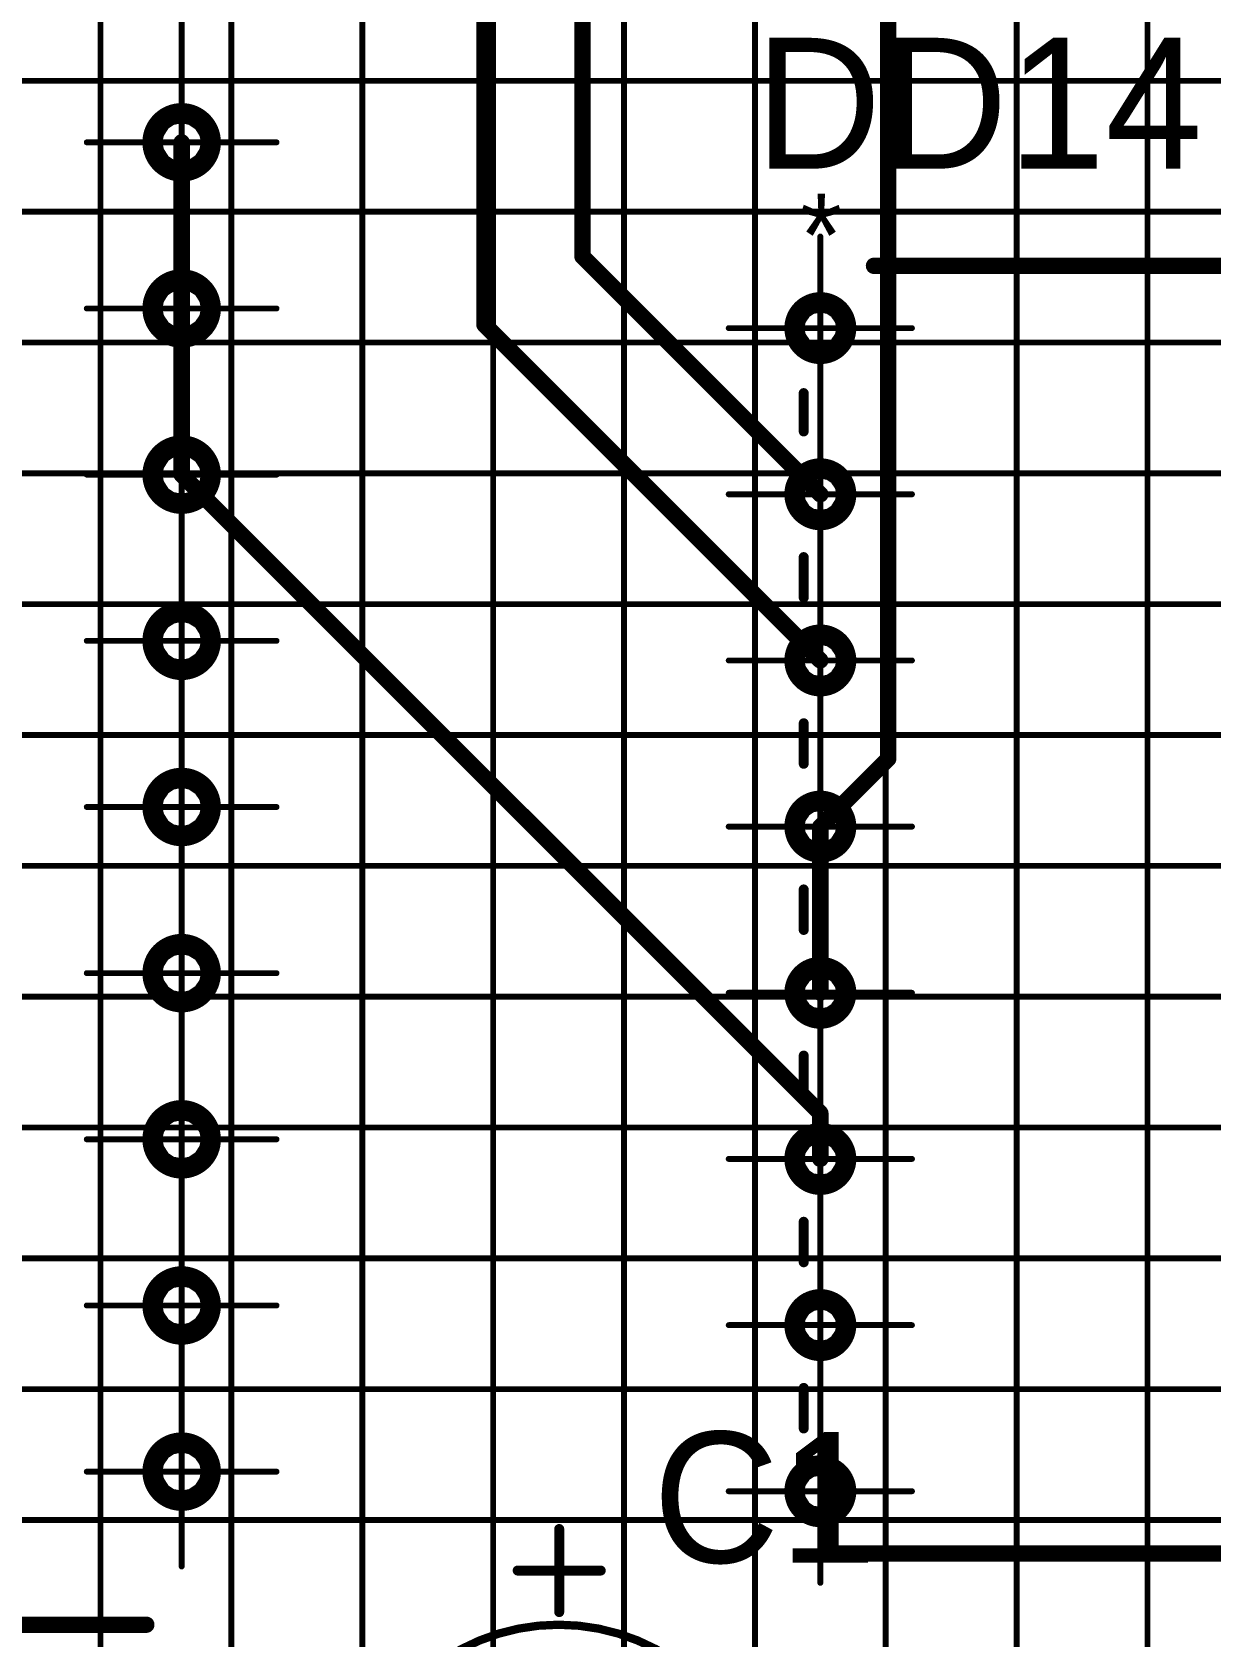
# Model space of a CAD drawing. Header units: millimetres. Extents: x 0 to 841, y 0 to 2540.
# Drawn here: x 330.91 to 366.94, y 2271.43 to 2320.49 of the extents above; entities that cross this region are included whole.
import ezdxf

# ---------------------------------------------------------------- set-up
doc = ezdxf.new("R2010")
doc.units = ezdxf.units.MM
for name, color, linetype in [('Mechanical11', 56, 'Continuous'), ('Mechanical12', 56, 'Continuous'), ('Mechanical7', 56, 'Continuous'), ('Mechanical9', 56, 'Continuous')]:
    doc.layers.add(name, color=color, linetype=linetype)

# ---------------------------------------------------------------- blocks, each defined once
blk = doc.blocks.new('BOASVIEW______T___O_______2_1_33_1_B_1')
at = {"layer": 'Mechanical12'}
for points, const_width in [([(263.38, 66.12, 1), (261.58, 66.12, 1)], 0.6), ([(261.43, 66.12, 1), (261.73, 66.12, 1)], 0.3), ([(263.23, 66.12, 1), (263.53, 66.12, 1)], 0.3), ([(283.515, 62.345, 1), (283.765, 62.345, 1)], 0.25), ([(263.38, 61.04, 1), (261.58, 61.04, 1)], 0.6), ([(261.43, 61.04, 1), (261.73, 61.04, 1)], 0.3), ([(263.23, 61.04, 1), (263.53, 61.04, 1)], 0.3), ([(282.8, 60.44, 1), (281.2, 60.44, 1)], 0.6), ([(281.05, 60.44, 1), (281.35, 60.44, 1)], 0.3), ([(282.65, 60.44, 1), (282.95, 60.44, 1)], 0.3), ([(281.416, 58.454, 1), (281.568, 58.454, 1)], 0.152), ([(281.416, 57.28, 1), (281.568, 57.28, 1)], 0.152), ([(263.38, 55.96, 1), (261.58, 55.96, 1)], 0.6), ([(282.8, 55.36, 1), (281.2, 55.36, 1)], 0.6), ([(261.43, 55.96, 1), (261.73, 55.96, 1)], 0.3), ([(263.23, 55.96, 1), (263.53, 55.96, 1)], 0.3), ([(281.05, 55.36, 1), (281.35, 55.36, 1)], 0.3), ([(282.65, 55.36, 1), (282.95, 55.36, 1)], 0.3), ([(281.416, 53.44, 1), (281.568, 53.44, 1)], 0.152), ([(263.38, 50.88, 1), (261.58, 50.88, 1)], 0.6), ([(281.416, 52.2, 1), (281.568, 52.2, 1)], 0.152), ([(261.43, 50.88, 1), (261.73, 50.88, 1)], 0.3), ([(263.23, 50.88, 1), (263.53, 50.88, 1)], 0.3), ([(282.8, 50.28, 1), (281.2, 50.28, 1)], 0.6), ([(281.05, 50.28, 1), (281.35, 50.28, 1)], 0.3), ([(282.65, 50.28, 1), (282.95, 50.28, 1)], 0.3), ([(281.416, 48.36, 1), (281.568, 48.36, 1)], 0.152), ([(281.416, 47.12, 1), (281.568, 47.12, 1)], 0.152), ([(263.38, 45.8, 1), (261.58, 45.8, 1)], 0.6), ([(282.8, 45.2, 1), (281.2, 45.2, 1)], 0.6), ([(261.43, 45.8, 1), (261.73, 45.8, 1)], 0.3), ([(263.23, 45.8, 1), (263.53, 45.8, 1)], 0.3), ([(281.05, 45.2, 1), (281.35, 45.2, 1)], 0.3), ([(282.65, 45.2, 1), (282.95, 45.2, 1)], 0.3), ([(281.416, 43.28, 1), (281.568, 43.28, 1)], 0.152), ([(263.38, 40.72, 1), (261.58, 40.72, 1)], 0.6), ([(281.416, 42.04, 1), (281.568, 42.04, 1)], 0.152), ([(282.8, 40.12, 1), (281.2, 40.12, 1)], 0.6), ([(261.43, 40.72, 1), (261.73, 40.72, 1)], 0.3), ([(263.23, 40.72, 1), (263.53, 40.72, 1)], 0.3), ([(281.05, 40.12, 1), (281.35, 40.12, 1)], 0.3), ([(282.65, 40.12, 1), (282.95, 40.12, 1)], 0.3), ([(281.416, 38.2, 1), (281.568, 38.2, 1)], 0.152), ([(263.38, 35.64, 1), (261.58, 35.64, 1)], 0.6), ([(281.416, 36.96, 1), (281.568, 36.96, 1)], 0.152), ([(261.43, 35.64, 1), (261.73, 35.64, 1)], 0.3), ([(263.23, 35.64, 1), (263.53, 35.64, 1)], 0.3), ([(282.8, 35.04, 1), (281.2, 35.04, 1)], 0.6), ([(281.05, 35.04, 1), (281.35, 35.04, 1)], 0.3), ([(282.65, 35.04, 1), (282.95, 35.04, 1)], 0.3), ([(281.416, 33.12, 1), (281.568, 33.12, 1)], 0.152), ([(281.416, 31.88, 1), (281.568, 31.88, 1)], 0.152), ([(263.38, 30.56, 1), (261.58, 30.56, 1)], 0.6), ([(282.8, 29.96, 1), (281.2, 29.96, 1)], 0.6), ([(261.43, 30.56, 1), (261.73, 30.56, 1)], 0.3), ([(263.23, 30.56, 1), (263.53, 30.56, 1)], 0.3), ([(281.05, 29.96, 1), (281.35, 29.96, 1)], 0.3), ([(282.65, 29.96, 1), (282.95, 29.96, 1)], 0.3), ([(281.416, 28.04, 1), (281.568, 28.04, 1)], 0.152), ([(263.38, 25.48, 1), (261.58, 25.48, 1)], 0.6), ([(281.416, 26.8, 1), (281.568, 26.8, 1)], 0.152), ([(261.43, 25.48, 1), (261.73, 25.48, 1)], 0.3), ([(263.23, 25.48, 1), (263.53, 25.48, 1)], 0.3), ([(282.8, 24.88, 1), (281.2, 24.88, 1)], 0.6), ([(281.05, 24.88, 1), (281.35, 24.88, 1)], 0.3), ([(282.65, 24.88, 1), (282.95, 24.88, 1)], 0.3), ([(273.943, 23.726, 1), (274.096, 23.726, 1)], 0.152), ([(282.437, 22.975, 1), (282.687, 22.975, 1)], 0.25), ([(272.673, 22.456, 1), (272.826, 22.456, 1)], 0.152), ([(275.213, 22.456, 1), (275.366, 22.456, 1)], 0.152), ([(273.943, 21.186, 1), (274.096, 21.186, 1)], 0.152), ([(261.275, 20.8, 1), (261.525, 20.8, 1)], 0.25), ([(280.3, 14.5, 1), (267.7, 14.5, 1)], 0.254)]:
    blk.add_lwpolyline(points, format="xyb", close=True, dxfattribs=dict(at, const_width=const_width))
for points, const_width in [([(283.64, 62.345), (296.678, 62.345)], 0.5), ([(281.492, 57.28), (281.492, 58.454)], 0.305), ([(281.492, 52.2), (281.492, 53.44)], 0.305), ([(281.492, 47.12), (281.492, 48.36)], 0.305), ([(281.492, 42.04), (281.492, 43.28)], 0.305), ([(281.492, 36.96), (281.492, 38.2)], 0.305), ([(281.492, 31.88), (281.492, 33.12)], 0.305), ([(281.492, 26.8), (281.492, 28.04)], 0.305), ([(274.02, 21.186), (274.02, 23.726)], 0.305), ([(282.562, 22.975), (296.678, 22.975)], 0.5), ([(272.75, 22.456), (275.29, 22.456)], 0.305), ([(232.952, 20.8), (261.4, 20.8)], 0.5)]:
    blk.add_lwpolyline(points, dxfattribs=dict(at, const_width=const_width))
at = {"layer": 'Mechanical7', "const_width": 0.18}
for points in [[(262.48, 68.3), (262.48, 74.1)], [(262.48, 63.22), (262.48, 69.02)], [(259.58, 66.12), (265.38, 66.12)], [(262.48, 58.14), (262.48, 63.94)], [(282, 57.64), (282, 63.24)], [(259.58, 61.04), (265.38, 61.04)], [(279.2, 60.44), (284.8, 60.44)], [(262.48, 53.06), (262.48, 58.86)], [(282, 52.56), (282, 58.16)], [(259.58, 55.96), (265.38, 55.96)], [(279.2, 55.36), (284.8, 55.36)], [(262.48, 47.98), (262.48, 53.78)], [(282, 47.48), (282, 53.08)], [(259.58, 50.88), (265.38, 50.88)], [(279.2, 50.28), (284.8, 50.28)], [(262.48, 42.9), (262.48, 48.7)], [(282, 42.4), (282, 48)], [(259.58, 45.8), (265.38, 45.8)], [(279.2, 45.2), (284.8, 45.2)], [(262.48, 37.82), (262.48, 43.62)], [(282, 37.32), (282, 42.92)], [(259.58, 40.72), (265.38, 40.72)], [(279.2, 40.12), (284.8, 40.12)], [(262.48, 32.74), (262.48, 38.54)], [(282, 32.24), (282, 37.84)], [(259.58, 35.64), (265.38, 35.64)], [(279.2, 35.04), (284.8, 35.04)], [(262.48, 27.66), (262.48, 33.46)], [(282, 27.16), (282, 32.76)], [(259.58, 30.56), (265.38, 30.56)], [(279.2, 29.96), (284.8, 29.96)], [(262.48, 22.58), (262.48, 28.38)], [(282, 22.08), (282, 27.68)], [(259.58, 25.48), (265.38, 25.48)], [(279.2, 24.88), (284.8, 24.88)]]:
    blk.add_lwpolyline(points, dxfattribs=at)
at = {"layer": 'Mechanical7', "const_width": 0.09}
for points in [[(262.435, 69.02, 1), (262.525, 69.02, 1)], [(262.435, 68.3, 1), (262.525, 68.3, 1)], [(259.535, 66.12, 1), (259.625, 66.12, 1)], [(265.335, 66.12, 1), (265.425, 66.12, 1)], [(262.435, 63.94, 1), (262.525, 63.94, 1)], [(262.435, 63.22, 1), (262.525, 63.22, 1)], [(281.955, 63.24, 1), (282.045, 63.24, 1)], [(259.535, 61.04, 1), (259.625, 61.04, 1)], [(265.335, 61.04, 1), (265.425, 61.04, 1)], [(279.155, 60.44, 1), (279.245, 60.44, 1)], [(284.755, 60.44, 1), (284.845, 60.44, 1)], [(262.435, 58.86, 1), (262.525, 58.86, 1)], [(262.435, 58.14, 1), (262.525, 58.14, 1)], [(281.955, 58.16, 1), (282.045, 58.16, 1)], [(281.955, 57.64, 1), (282.045, 57.64, 1)], [(259.535, 55.96, 1), (259.625, 55.96, 1)], [(265.335, 55.96, 1), (265.425, 55.96, 1)], [(279.155, 55.36, 1), (279.245, 55.36, 1)], [(284.755, 55.36, 1), (284.845, 55.36, 1)], [(262.435, 53.78, 1), (262.525, 53.78, 1)], [(262.435, 53.06, 1), (262.525, 53.06, 1)], [(281.955, 53.08, 1), (282.045, 53.08, 1)], [(281.955, 52.56, 1), (282.045, 52.56, 1)], [(259.535, 50.88, 1), (259.625, 50.88, 1)], [(265.335, 50.88, 1), (265.425, 50.88, 1)], [(279.155, 50.28, 1), (279.245, 50.28, 1)], [(284.755, 50.28, 1), (284.845, 50.28, 1)], [(262.435, 48.7, 1), (262.525, 48.7, 1)], [(281.955, 48, 1), (282.045, 48, 1)], [(262.435, 47.98, 1), (262.525, 47.98, 1)], [(281.955, 47.48, 1), (282.045, 47.48, 1)], [(259.535, 45.8, 1), (259.625, 45.8, 1)], [(265.335, 45.8, 1), (265.425, 45.8, 1)], [(279.155, 45.2, 1), (279.245, 45.2, 1)], [(284.755, 45.2, 1), (284.845, 45.2, 1)], [(262.435, 43.62, 1), (262.525, 43.62, 1)], [(262.435, 42.9, 1), (262.525, 42.9, 1)], [(281.955, 42.92, 1), (282.045, 42.92, 1)], [(281.955, 42.4, 1), (282.045, 42.4, 1)], [(259.535, 40.72, 1), (259.625, 40.72, 1)], [(265.335, 40.72, 1), (265.425, 40.72, 1)], [(279.155, 40.12, 1), (279.245, 40.12, 1)], [(284.755, 40.12, 1), (284.845, 40.12, 1)], [(262.435, 38.54, 1), (262.525, 38.54, 1)], [(262.435, 37.82, 1), (262.525, 37.82, 1)], [(281.955, 37.84, 1), (282.045, 37.84, 1)], [(281.955, 37.32, 1), (282.045, 37.32, 1)], [(259.535, 35.64, 1), (259.625, 35.64, 1)], [(265.335, 35.64, 1), (265.425, 35.64, 1)], [(279.155, 35.04, 1), (279.245, 35.04, 1)], [(284.755, 35.04, 1), (284.845, 35.04, 1)], [(262.435, 33.46, 1), (262.525, 33.46, 1)], [(262.435, 32.74, 1), (262.525, 32.74, 1)], [(281.955, 32.76, 1), (282.045, 32.76, 1)], [(281.955, 32.24, 1), (282.045, 32.24, 1)], [(259.535, 30.56, 1), (259.625, 30.56, 1)], [(265.335, 30.56, 1), (265.425, 30.56, 1)], [(279.155, 29.96, 1), (279.245, 29.96, 1)], [(284.755, 29.96, 1), (284.845, 29.96, 1)], [(262.435, 28.38, 1), (262.525, 28.38, 1)], [(262.435, 27.66, 1), (262.525, 27.66, 1)], [(281.955, 27.68, 1), (282.045, 27.68, 1)], [(281.955, 27.16, 1), (282.045, 27.16, 1)], [(259.535, 25.48, 1), (259.625, 25.48, 1)], [(265.335, 25.48, 1), (265.425, 25.48, 1)], [(279.155, 24.88, 1), (279.245, 24.88, 1)], [(284.755, 24.88, 1), (284.845, 24.88, 1)], [(262.435, 22.58, 1), (262.525, 22.58, 1)], [(281.955, 22.08, 1), (282.045, 22.08, 1)]]:
    blk.add_lwpolyline(points, format="xyb", close=True, dxfattribs=at)
at = {"layer": 'Mechanical7'}
for s, height, p in [('DD14', 4, (280.005, 65.316)), ('*', 2.54, (281.365, 62.015)), ('C1', 4, (276.882, 22.696))]:
    blk.add_text(s, height=height, dxfattribs=at).set_placement(p)
blk = doc.blocks.new('BOASVIEW______T___L_____2_1_1_1_B_4')
at = {"layer": 'Mechanical11'}
for p, q in [((262.48, 66.12), (262.48, 66.732)), ((262.48, 66.732), (262.714, 66.685)), ((262.714, 66.685), (262.913, 66.553)), ((262.913, 66.553), (263.045, 66.354)), ((263.045, 66.354), (263.092, 66.12)), ((262.48, 66.12), (263.092, 66.12)), ((262.48, 65.508), (262.48, 66.12)), ((263.092, 66.12), (262.48, 66.12)), ((263.045, 65.886), (262.913, 65.687)), ((263.092, 66.12), (263.045, 65.886)), ((262.714, 65.555), (262.48, 65.508)), ((262.913, 65.687), (262.714, 65.555)), ((262.48, 61.04), (262.48, 61.652)), ((262.48, 61.652), (262.714, 61.605)), ((262.714, 61.605), (262.913, 61.473)), ((262.913, 61.473), (263.045, 61.274)), ((262.48, 61.04), (263.092, 61.04)), ((262.48, 60.428), (262.48, 61.04)), ((263.092, 61.04), (262.48, 61.04)), ((263.045, 61.274), (263.092, 61.04)), ((263.092, 61.04), (263.045, 60.806)), ((281.64, 60.8), (281.805, 60.911)), ((281.805, 60.911), (282, 60.95)), ((282, 60.95), (282, 60.44)), ((262.714, 60.475), (262.48, 60.428)), ((262.913, 60.607), (262.714, 60.475)), ((263.045, 60.806), (262.913, 60.607)), ((281.49, 60.44), (281.529, 60.635)), ((282, 60.44), (281.49, 60.44)), ((281.529, 60.635), (281.64, 60.8)), ((282, 60.44), (282.51, 60.44)), ((282, 59.93), (282, 60.44)), ((282.51, 60.44), (282.471, 60.245)), ((282.195, 59.969), (282, 59.93)), ((282.36, 60.079), (282.195, 59.969)), ((282.471, 60.245), (282.36, 60.079)), ((262.48, 55.96), (262.48, 56.572)), ((262.48, 56.572), (262.714, 56.525)), ((262.714, 56.525), (262.913, 56.393)), ((262.48, 55.96), (263.092, 55.96)), ((262.48, 55.348), (262.48, 55.96)), ((263.092, 55.96), (262.48, 55.96)), ((262.913, 56.393), (263.045, 56.194)), ((263.045, 56.194), (263.092, 55.96)), ((263.092, 55.96), (263.045, 55.726)), ((262.913, 55.527), (262.714, 55.395)), ((263.045, 55.726), (262.913, 55.527)), ((281.49, 55.36), (281.529, 55.555)), ((281.529, 55.555), (281.64, 55.72)), ((281.64, 55.72), (281.805, 55.831)), ((281.805, 55.831), (282, 55.87)), ((282, 55.87), (282, 55.36)), ((262.714, 55.395), (262.48, 55.348)), ((282, 55.36), (281.49, 55.36)), ((282, 55.36), (282.51, 55.36)), ((282, 54.85), (282, 55.36)), ((282.36, 54.999), (282.195, 54.889)), ((282.471, 55.165), (282.36, 54.999)), ((282.51, 55.36), (282.471, 55.165)), ((282.195, 54.889), (282, 54.85)), ((262.48, 50.88), (262.48, 51.492)), ((262.48, 51.492), (262.714, 51.445)), ((262.714, 51.445), (262.913, 51.313)), ((262.913, 51.313), (263.045, 51.114)), ((263.045, 51.114), (263.092, 50.88)), ((262.48, 50.88), (263.092, 50.88)), ((262.48, 50.268), (262.48, 50.88)), ((263.092, 50.88), (262.48, 50.88)), ((263.045, 50.646), (262.913, 50.447)), ((263.092, 50.88), (263.045, 50.646)), ((281.529, 50.475), (281.64, 50.64)), ((281.64, 50.64), (281.805, 50.751)), ((281.805, 50.751), (282, 50.79)), ((282, 50.79), (282, 50.28)), ((262.714, 50.315), (262.48, 50.268)), ((262.913, 50.447), (262.714, 50.315)), ((281.49, 50.28), (281.529, 50.475)), ((282, 50.28), (281.49, 50.28)), ((282, 50.28), (282.51, 50.28)), ((282, 49.77), (282, 50.28)), ((282.471, 50.085), (282.36, 49.919)), ((282.51, 50.28), (282.471, 50.085)), ((282.195, 49.809), (282, 49.77)), ((282.36, 49.919), (282.195, 49.809)), ((262.48, 45.8), (262.48, 46.412)), ((262.48, 46.412), (262.714, 46.365)), ((262.714, 46.365), (262.913, 46.233)), ((262.913, 46.233), (263.045, 46.034)), ((262.48, 45.8), (263.092, 45.8)), ((262.48, 45.188), (262.48, 45.8)), ((263.092, 45.8), (262.48, 45.8)), ((263.045, 46.034), (263.092, 45.8)), ((263.092, 45.8), (263.045, 45.566)), ((281.64, 45.56), (281.805, 45.671)), ((281.805, 45.671), (282, 45.71)), ((282, 45.71), (282, 45.2)), ((262.714, 45.235), (262.48, 45.188)), ((262.913, 45.367), (262.714, 45.235)), ((263.045, 45.566), (262.913, 45.367)), ((281.49, 45.2), (281.529, 45.395)), ((282, 45.2), (281.49, 45.2)), ((281.529, 45.395), (281.64, 45.56)), ((282, 45.2), (282.51, 45.2)), ((282, 44.69), (282, 45.2)), ((282.51, 45.2), (282.471, 45.005)), ((282.195, 44.729), (282, 44.69)), ((282.36, 44.839), (282.195, 44.729)), ((282.471, 45.005), (282.36, 44.839)), ((262.48, 40.72), (262.48, 41.332)), ((262.48, 41.332), (262.714, 41.285)), ((262.714, 41.285), (262.913, 41.153)), ((262.913, 41.153), (263.045, 40.954)), ((263.045, 40.954), (263.092, 40.72)), ((262.48, 40.72), (263.092, 40.72)), ((262.48, 40.108), (262.48, 40.72)), ((263.092, 40.72), (262.48, 40.72)), ((262.913, 40.287), (262.714, 40.155)), ((263.045, 40.486), (262.913, 40.287)), ((263.092, 40.72), (263.045, 40.486)), ((281.49, 40.12), (281.529, 40.315)), ((281.529, 40.315), (281.64, 40.48)), ((281.64, 40.48), (281.805, 40.591)), ((281.805, 40.591), (282, 40.63)), ((282, 40.63), (282, 40.12)), ((262.714, 40.155), (262.48, 40.108)), ((282, 40.12), (281.49, 40.12)), ((282, 40.12), (282.51, 40.12)), ((282, 39.61), (282, 40.12)), ((282.36, 39.759), (282.195, 39.649)), ((282.471, 39.925), (282.36, 39.759)), ((282.51, 40.12), (282.471, 39.925)), ((282.195, 39.649), (282, 39.61)), ((262.48, 35.64), (262.48, 36.252)), ((262.48, 36.252), (262.714, 36.205)), ((262.714, 36.205), (262.913, 36.073)), ((262.913, 36.073), (263.045, 35.874)), ((263.045, 35.874), (263.092, 35.64)), ((262.48, 35.64), (263.092, 35.64)), ((262.48, 35.028), (262.48, 35.64)), ((263.092, 35.64), (262.48, 35.64)), ((263.045, 35.406), (262.913, 35.207)), ((263.092, 35.64), (263.045, 35.406)), ((281.529, 35.235), (281.64, 35.4)), ((281.64, 35.4), (281.805, 35.511)), ((281.805, 35.511), (282, 35.55)), ((282, 35.55), (282, 35.04)), ((262.714, 35.075), (262.48, 35.028)), ((262.913, 35.207), (262.714, 35.075)), ((281.49, 35.04), (281.529, 35.235)), ((282, 35.04), (281.49, 35.04)), ((282, 35.04), (282.51, 35.04)), ((282, 34.53), (282, 35.04)), ((282.471, 34.845), (282.36, 34.679)), ((282.51, 35.04), (282.471, 34.845)), ((282.195, 34.569), (282, 34.53)), ((282.36, 34.679), (282.195, 34.569)), ((262.48, 30.56), (262.48, 31.172)), ((262.48, 31.172), (262.714, 31.125)), ((262.714, 31.125), (262.913, 30.993)), ((262.913, 30.993), (263.045, 30.794)), ((262.48, 30.56), (263.092, 30.56)), ((262.48, 29.948), (262.48, 30.56)), ((263.092, 30.56), (262.48, 30.56)), ((263.045, 30.794), (263.092, 30.56)), ((263.092, 30.56), (263.045, 30.326)), ((281.64, 30.32), (281.805, 30.431)), ((281.805, 30.431), (282, 30.47)), ((282, 30.47), (282, 29.96)), ((262.714, 29.995), (262.48, 29.948)), ((262.913, 30.127), (262.714, 29.995)), ((263.045, 30.326), (262.913, 30.127)), ((281.49, 29.96), (281.529, 30.155)), ((282, 29.96), (281.49, 29.96)), ((281.529, 30.155), (281.64, 30.32)), ((282, 29.96), (282.51, 29.96)), ((282, 29.45), (282, 29.96)), ((282.51, 29.96), (282.471, 29.765)), ((282.195, 29.489), (282, 29.45)), ((282.36, 29.599), (282.195, 29.489)), ((282.471, 29.765), (282.36, 29.599)), ((262.48, 25.48), (262.48, 26.092)), ((262.48, 26.092), (262.714, 26.045)), ((262.714, 26.045), (262.913, 25.913)), ((262.913, 25.913), (263.045, 25.714)), ((263.045, 25.714), (263.092, 25.48)), ((262.48, 25.48), (263.092, 25.48)), ((262.48, 24.868), (262.48, 25.48)), ((263.092, 25.48), (262.48, 25.48)), ((262.913, 25.047), (262.714, 24.915)), ((263.045, 25.246), (262.913, 25.047)), ((263.092, 25.48), (263.045, 25.246)), ((281.49, 24.88), (281.529, 25.075)), ((281.529, 25.075), (281.64, 25.24)), ((281.64, 25.24), (281.805, 25.351)), ((281.805, 25.351), (282, 25.39)), ((282, 25.39), (282, 24.88)), ((262.714, 24.915), (262.48, 24.868)), ((282, 24.88), (281.49, 24.88)), ((282, 24.88), (282.51, 24.88)), ((282, 24.37), (282, 24.88)), ((282.471, 24.685), (282.36, 24.519)), ((282.51, 24.88), (282.471, 24.685)), ((282.195, 24.409), (282, 24.37)), ((282.36, 24.519), (282.195, 24.409))]:
    blk.add_line(p, q, dxfattribs=at)
at = {"layer": 'Mechanical12'}
for p, q in [((262.246, 66.685), (262.48, 66.732)), ((262.48, 66.732), (262.48, 66.12)), ((261.868, 66.12), (261.915, 66.354)), ((261.915, 66.354), (262.047, 66.553)), ((262.047, 66.553), (262.246, 66.685)), ((261.868, 66.12), (262.48, 66.12)), ((261.915, 65.886), (261.868, 66.12)), ((262.48, 66.12), (261.868, 66.12)), ((262.047, 65.687), (261.915, 65.886)), ((262.48, 66.12), (262.48, 65.508)), ((262.246, 65.555), (262.047, 65.687)), ((262.48, 65.508), (262.246, 65.555)), ((261.915, 61.274), (262.047, 61.473)), ((262.047, 61.473), (262.246, 61.605)), ((262.246, 61.605), (262.48, 61.652)), ((262.48, 61.652), (262.48, 61.04)), ((261.868, 61.04), (261.915, 61.274)), ((261.868, 61.04), (262.48, 61.04)), ((261.915, 60.806), (261.868, 61.04)), ((262.48, 61.04), (261.868, 61.04)), ((262.48, 61.04), (262.48, 60.428)), ((282, 60.44), (282, 60.95)), ((282, 60.95), (282.195, 60.911)), ((282.195, 60.911), (282.36, 60.8)), ((262.047, 60.607), (261.915, 60.806)), ((262.246, 60.475), (262.047, 60.607)), ((262.48, 60.428), (262.246, 60.475)), ((281.49, 60.44), (282, 60.44)), ((281.529, 60.245), (281.49, 60.44)), ((282, 60.44), (282, 59.93)), ((282.51, 60.44), (282, 60.44)), ((282.36, 60.8), (282.471, 60.635)), ((282.471, 60.635), (282.51, 60.44)), ((281.64, 60.079), (281.529, 60.245)), ((281.805, 59.969), (281.64, 60.079)), ((282, 59.93), (281.805, 59.969)), ((262.047, 56.393), (262.246, 56.525)), ((262.246, 56.525), (262.48, 56.572)), ((262.48, 56.572), (262.48, 55.96)), ((261.868, 55.96), (261.915, 56.194)), ((261.868, 55.96), (262.48, 55.96)), ((261.915, 55.726), (261.868, 55.96)), ((262.48, 55.96), (261.868, 55.96)), ((261.915, 56.194), (262.047, 56.393)), ((262.48, 55.96), (262.48, 55.348)), ((262.047, 55.527), (261.915, 55.726)), ((262.246, 55.395), (262.047, 55.527)), ((282, 55.36), (282, 55.87)), ((282, 55.87), (282.195, 55.831)), ((282.195, 55.831), (282.36, 55.72)), ((282.36, 55.72), (282.471, 55.555)), ((282.471, 55.555), (282.51, 55.36)), ((262.48, 55.348), (262.246, 55.395)), ((281.49, 55.36), (282, 55.36)), ((281.529, 55.165), (281.49, 55.36)), ((281.64, 54.999), (281.529, 55.165)), ((281.805, 54.889), (281.64, 54.999)), ((282, 55.36), (282, 54.85)), ((282.51, 55.36), (282, 55.36)), ((282, 54.85), (281.805, 54.889)), ((261.868, 50.88), (261.915, 51.114)), ((261.915, 51.114), (262.047, 51.313)), ((262.047, 51.313), (262.246, 51.445)), ((262.246, 51.445), (262.48, 51.492)), ((262.48, 51.492), (262.48, 50.88)), ((261.868, 50.88), (262.48, 50.88)), ((261.915, 50.646), (261.868, 50.88)), ((262.48, 50.88), (261.868, 50.88)), ((262.047, 50.447), (261.915, 50.646)), ((262.48, 50.88), (262.48, 50.268)), ((282, 50.28), (282, 50.79)), ((282, 50.79), (282.195, 50.751)), ((282.195, 50.751), (282.36, 50.64)), ((282.36, 50.64), (282.471, 50.475)), ((262.246, 50.315), (262.047, 50.447)), ((262.48, 50.268), (262.246, 50.315)), ((281.49, 50.28), (282, 50.28)), ((281.529, 50.085), (281.49, 50.28)), ((281.64, 49.919), (281.529, 50.085)), ((282, 50.28), (282, 49.77)), ((282.51, 50.28), (282, 50.28)), ((282.471, 50.475), (282.51, 50.28)), ((281.805, 49.809), (281.64, 49.919)), ((282, 49.77), (281.805, 49.809)), ((261.915, 46.034), (262.047, 46.233)), ((262.047, 46.233), (262.246, 46.365)), ((262.246, 46.365), (262.48, 46.412)), ((262.48, 46.412), (262.48, 45.8)), ((261.868, 45.8), (261.915, 46.034)), ((261.868, 45.8), (262.48, 45.8)), ((261.915, 45.566), (261.868, 45.8)), ((262.48, 45.8), (261.868, 45.8)), ((262.48, 45.8), (262.48, 45.188)), ((282, 45.2), (282, 45.71)), ((282, 45.71), (282.195, 45.671)), ((282.195, 45.671), (282.36, 45.56)), ((262.047, 45.367), (261.915, 45.566)), ((262.246, 45.235), (262.047, 45.367)), ((262.48, 45.188), (262.246, 45.235)), ((281.49, 45.2), (282, 45.2)), ((281.529, 45.005), (281.49, 45.2)), ((282, 45.2), (282, 44.69)), ((282.51, 45.2), (282, 45.2)), ((282.36, 45.56), (282.471, 45.395)), ((282.471, 45.395), (282.51, 45.2)), ((281.64, 44.839), (281.529, 45.005)), ((281.805, 44.729), (281.64, 44.839)), ((282, 44.69), (281.805, 44.729)), ((262.047, 41.153), (262.246, 41.285)), ((262.246, 41.285), (262.48, 41.332)), ((262.48, 41.332), (262.48, 40.72)), ((261.868, 40.72), (261.915, 40.954)), ((261.915, 40.954), (262.047, 41.153)), ((261.868, 40.72), (262.48, 40.72)), ((261.915, 40.486), (261.868, 40.72)), ((262.48, 40.72), (261.868, 40.72)), ((262.047, 40.287), (261.915, 40.486)), ((262.246, 40.155), (262.047, 40.287)), ((262.48, 40.72), (262.48, 40.108)), ((282, 40.12), (282, 40.63)), ((282, 40.63), (282.195, 40.591)), ((282.195, 40.591), (282.36, 40.48)), ((282.36, 40.48), (282.471, 40.315)), ((282.471, 40.315), (282.51, 40.12)), ((262.48, 40.108), (262.246, 40.155)), ((281.49, 40.12), (282, 40.12)), ((281.529, 39.925), (281.49, 40.12)), ((281.64, 39.759), (281.529, 39.925)), ((281.805, 39.649), (281.64, 39.759)), ((282, 40.12), (282, 39.61)), ((282.51, 40.12), (282, 40.12)), ((282, 39.61), (281.805, 39.649)), ((261.868, 35.64), (261.915, 35.874)), ((261.915, 35.874), (262.047, 36.073)), ((262.047, 36.073), (262.246, 36.205)), ((262.246, 36.205), (262.48, 36.252)), ((262.48, 36.252), (262.48, 35.64)), ((261.868, 35.64), (262.48, 35.64)), ((261.915, 35.406), (261.868, 35.64)), ((262.48, 35.64), (261.868, 35.64)), ((262.047, 35.207), (261.915, 35.406)), ((262.48, 35.64), (262.48, 35.028)), ((282, 35.04), (282, 35.55)), ((282, 35.55), (282.195, 35.511)), ((282.195, 35.511), (282.36, 35.4)), ((282.36, 35.4), (282.471, 35.235)), ((262.246, 35.075), (262.047, 35.207)), ((262.48, 35.028), (262.246, 35.075)), ((281.49, 35.04), (282, 35.04)), ((281.529, 34.845), (281.49, 35.04)), ((281.64, 34.679), (281.529, 34.845)), ((282, 35.04), (282, 34.53)), ((282.51, 35.04), (282, 35.04)), ((282.471, 35.235), (282.51, 35.04)), ((281.805, 34.569), (281.64, 34.679)), ((282, 34.53), (281.805, 34.569)), ((261.915, 30.794), (262.047, 30.993)), ((262.047, 30.993), (262.246, 31.125)), ((262.246, 31.125), (262.48, 31.172)), ((262.48, 31.172), (262.48, 30.56)), ((261.868, 30.56), (261.915, 30.794)), ((261.868, 30.56), (262.48, 30.56)), ((261.915, 30.326), (261.868, 30.56)), ((262.48, 30.56), (261.868, 30.56)), ((262.48, 30.56), (262.48, 29.948)), ((282, 29.96), (282, 30.47)), ((282, 30.47), (282.195, 30.431)), ((282.195, 30.431), (282.36, 30.32)), ((262.047, 30.127), (261.915, 30.326)), ((262.246, 29.995), (262.047, 30.127)), ((262.48, 29.948), (262.246, 29.995)), ((281.49, 29.96), (282, 29.96)), ((281.529, 29.765), (281.49, 29.96)), ((282, 29.96), (282, 29.45)), ((282.51, 29.96), (282, 29.96)), ((282.36, 30.32), (282.471, 30.155)), ((282.471, 30.155), (282.51, 29.96)), ((281.64, 29.599), (281.529, 29.765)), ((281.805, 29.489), (281.64, 29.599)), ((282, 29.45), (281.805, 29.489)), ((262.047, 25.913), (262.246, 26.045)), ((262.246, 26.045), (262.48, 26.092)), ((262.48, 26.092), (262.48, 25.48)), ((261.868, 25.48), (261.915, 25.714)), ((261.915, 25.714), (262.047, 25.913)), ((261.868, 25.48), (262.48, 25.48)), ((261.915, 25.246), (261.868, 25.48)), ((262.48, 25.48), (261.868, 25.48)), ((262.047, 25.047), (261.915, 25.246)), ((262.246, 24.915), (262.047, 25.047)), ((262.48, 25.48), (262.48, 24.868)), ((282, 24.88), (282, 25.39)), ((282, 25.39), (282.195, 25.351)), ((282.195, 25.351), (282.36, 25.24)), ((282.36, 25.24), (282.471, 25.075)), ((282.471, 25.075), (282.51, 24.88)), ((262.48, 24.868), (262.246, 24.915)), ((281.49, 24.88), (282, 24.88)), ((281.529, 24.685), (281.49, 24.88)), ((281.64, 24.519), (281.529, 24.685)), ((282, 24.88), (282, 24.37)), ((282.51, 24.88), (282, 24.88)), ((281.805, 24.409), (281.64, 24.519)), ((282, 24.37), (281.805, 24.409))]:
    blk.add_line(p, q, dxfattribs=at)
at = {"layer": 'Mechanical12', "const_width": 0.5}
for points in [[(284.076, 47.276), (284.076, 86.044)], [(274.729, 62.631), (274.729, 73.142)], [(271.732, 60.548), (271.732, 72.108)], [(262.48, 61.04), (262.48, 66.12)], [(274.729, 62.631), (282, 55.36)], [(262.48, 55.96), (262.48, 61.04)], [(271.732, 60.548), (282, 50.28)], [(262.48, 55.96), (282, 36.44)], [(282, 45.2), (284.076, 47.276)], [(282, 40.12), (282, 45.2)], [(282, 35.04), (282, 36.44)]]:
    blk.add_lwpolyline(points, dxfattribs=at)
at = {"layer": 'Mechanical12'}
for points, const_width in [([(263.38, 66.12, 1), (261.58, 66.12, 1)], 0.6), ([(261.43, 66.12, 1), (261.73, 66.12, 1)], 0.3), ([(262.355, 66.12, 1), (262.605, 66.12, 1)], 0.25), ([(263.23, 66.12, 1), (263.53, 66.12, 1)], 0.3), ([(274.604, 62.631, 1), (274.854, 62.631, 1)], 0.25), ([(274.604, 62.631, 1), (274.854, 62.631, 1)], 0.25), ([(263.38, 61.04, 1), (261.58, 61.04, 1)], 0.6), ([(261.43, 61.04, 1), (261.73, 61.04, 1)], 0.3), ([(263.23, 61.04, 1), (263.53, 61.04, 1)], 0.3), ([(282.8, 60.44, 1), (281.2, 60.44, 1)], 0.6), ([(262.355, 61.04, 1), (262.605, 61.04, 1)], 0.25), ([(262.355, 61.04, 1), (262.605, 61.04, 1)], 0.25), ([(271.607, 60.548, 1), (271.857, 60.548, 1)], 0.25), ([(271.607, 60.548, 1), (271.857, 60.548, 1)], 0.25), ([(281.05, 60.44, 1), (281.35, 60.44, 1)], 0.3), ([(282.65, 60.44, 1), (282.95, 60.44, 1)], 0.3), ([(263.38, 55.96, 1), (261.58, 55.96, 1)], 0.6), ([(282.8, 55.36, 1), (281.2, 55.36, 1)], 0.6), ([(261.43, 55.96, 1), (261.73, 55.96, 1)], 0.3), ([(262.355, 55.96, 1), (262.605, 55.96, 1)], 0.25), ([(262.355, 55.96, 1), (262.605, 55.96, 1)], 0.25), ([(263.23, 55.96, 1), (263.53, 55.96, 1)], 0.3), ([(281.05, 55.36, 1), (281.35, 55.36, 1)], 0.3), ([(281.875, 55.36, 1), (282.125, 55.36, 1)], 0.25), ([(282.65, 55.36, 1), (282.95, 55.36, 1)], 0.3), ([(263.38, 50.88, 1), (261.58, 50.88, 1)], 0.6), ([(261.43, 50.88, 1), (261.73, 50.88, 1)], 0.3), ([(263.23, 50.88, 1), (263.53, 50.88, 1)], 0.3), ([(282.8, 50.28, 1), (281.2, 50.28, 1)], 0.6), ([(281.05, 50.28, 1), (281.35, 50.28, 1)], 0.3), ([(282.65, 50.28, 1), (282.95, 50.28, 1)], 0.3), ([(281.875, 50.28, 1), (282.125, 50.28, 1)], 0.25), ([(283.951, 47.276, 1), (284.201, 47.276, 1)], 0.25), ([(283.951, 47.276, 1), (284.201, 47.276, 1)], 0.25), ([(263.38, 45.8, 1), (261.58, 45.8, 1)], 0.6), ([(282.8, 45.2, 1), (281.2, 45.2, 1)], 0.6), ([(261.43, 45.8, 1), (261.73, 45.8, 1)], 0.3), ([(263.23, 45.8, 1), (263.53, 45.8, 1)], 0.3), ([(281.05, 45.2, 1), (281.35, 45.2, 1)], 0.3), ([(281.875, 45.2, 1), (282.125, 45.2, 1)], 0.25), ([(281.875, 45.2, 1), (282.125, 45.2, 1)], 0.25), ([(282.65, 45.2, 1), (282.95, 45.2, 1)], 0.3), ([(263.38, 40.72, 1), (261.58, 40.72, 1)], 0.6), ([(282.8, 40.12, 1), (281.2, 40.12, 1)], 0.6), ([(261.43, 40.72, 1), (261.73, 40.72, 1)], 0.3), ([(263.23, 40.72, 1), (263.53, 40.72, 1)], 0.3), ([(281.05, 40.12, 1), (281.35, 40.12, 1)], 0.3), ([(281.875, 40.12, 1), (282.125, 40.12, 1)], 0.25), ([(282.65, 40.12, 1), (282.95, 40.12, 1)], 0.3), ([(263.38, 35.64, 1), (261.58, 35.64, 1)], 0.6), ([(281.875, 36.44, 1), (282.125, 36.44, 1)], 0.25), ([(281.875, 36.44, 1), (282.125, 36.44, 1)], 0.25), ([(261.43, 35.64, 1), (261.73, 35.64, 1)], 0.3), ([(263.23, 35.64, 1), (263.53, 35.64, 1)], 0.3), ([(282.8, 35.04, 1), (281.2, 35.04, 1)], 0.6), ([(281.05, 35.04, 1), (281.35, 35.04, 1)], 0.3), ([(282.65, 35.04, 1), (282.95, 35.04, 1)], 0.3), ([(281.875, 35.04, 1), (282.125, 35.04, 1)], 0.25), ([(263.38, 30.56, 1), (261.58, 30.56, 1)], 0.6), ([(282.8, 29.96, 1), (281.2, 29.96, 1)], 0.6), ([(261.43, 30.56, 1), (261.73, 30.56, 1)], 0.3), ([(263.23, 30.56, 1), (263.53, 30.56, 1)], 0.3), ([(281.05, 29.96, 1), (281.35, 29.96, 1)], 0.3), ([(282.65, 29.96, 1), (282.95, 29.96, 1)], 0.3), ([(263.38, 25.48, 1), (261.58, 25.48, 1)], 0.6), ([(261.43, 25.48, 1), (261.73, 25.48, 1)], 0.3), ([(263.23, 25.48, 1), (263.53, 25.48, 1)], 0.3), ([(282.8, 24.88, 1), (281.2, 24.88, 1)], 0.6), ([(281.05, 24.88, 1), (281.35, 24.88, 1)], 0.3), ([(282.65, 24.88, 1), (282.95, 24.88, 1)], 0.3)]:
    blk.add_lwpolyline(points, format="xyb", close=True, dxfattribs=dict(at, const_width=const_width))
at = {"layer": 'Mechanical7', "const_width": 0.18}
for points in [[(262.48, 68.6), (262.48, 73.8)], [(262.48, 63.52), (262.48, 68.72)], [(259.88, 66.12), (265.08, 66.12)], [(262.48, 58.44), (262.48, 63.64)], [(282, 57.94), (282, 62.94)], [(259.88, 61.04), (265.08, 61.04)], [(279.5, 60.44), (284.5, 60.44)], [(262.48, 53.36), (262.48, 58.56)], [(282, 52.86), (282, 57.86)], [(259.88, 55.96), (265.08, 55.96)], [(279.5, 55.36), (284.5, 55.36)], [(262.48, 48.28), (262.48, 53.48)], [(282, 47.78), (282, 52.78)], [(259.88, 50.88), (265.08, 50.88)], [(279.5, 50.28), (284.5, 50.28)], [(262.48, 43.2), (262.48, 48.4)], [(282, 42.7), (282, 47.7)], [(259.88, 45.8), (265.08, 45.8)], [(279.5, 45.2), (284.5, 45.2)], [(262.48, 38.12), (262.48, 43.32)], [(282, 37.62), (282, 42.62)], [(259.88, 40.72), (265.08, 40.72)], [(279.5, 40.12), (284.5, 40.12)], [(262.48, 33.04), (262.48, 38.24)], [(282, 32.54), (282, 37.54)], [(259.88, 35.64), (265.08, 35.64)], [(279.5, 35.04), (284.5, 35.04)], [(262.48, 27.96), (262.48, 33.16)], [(282, 27.46), (282, 32.46)], [(259.88, 30.56), (265.08, 30.56)], [(279.5, 29.96), (284.5, 29.96)], [(262.48, 22.88), (262.48, 28.08)], [(282, 22.38), (282, 27.38)], [(259.88, 25.48), (265.08, 25.48)], [(279.5, 24.88), (284.5, 24.88)]]:
    blk.add_lwpolyline(points, dxfattribs=at)
at = {"layer": 'Mechanical7', "const_width": 0.09}
for points in [[(262.435, 68.72, 1), (262.525, 68.72, 1)], [(262.435, 68.6, 1), (262.525, 68.6, 1)], [(259.835, 66.12, 1), (259.925, 66.12, 1)], [(265.035, 66.12, 1), (265.125, 66.12, 1)], [(262.435, 63.64, 1), (262.525, 63.64, 1)], [(262.435, 63.52, 1), (262.525, 63.52, 1)], [(281.955, 62.94, 1), (282.045, 62.94, 1)], [(259.835, 61.04, 1), (259.925, 61.04, 1)], [(265.035, 61.04, 1), (265.125, 61.04, 1)], [(279.455, 60.44, 1), (279.545, 60.44, 1)], [(284.455, 60.44, 1), (284.545, 60.44, 1)], [(262.435, 58.56, 1), (262.525, 58.56, 1)], [(262.435, 58.44, 1), (262.525, 58.44, 1)], [(281.955, 57.94, 1), (282.045, 57.94, 1)], [(281.955, 57.86, 1), (282.045, 57.86, 1)], [(259.835, 55.96, 1), (259.925, 55.96, 1)], [(265.035, 55.96, 1), (265.125, 55.96, 1)], [(279.455, 55.36, 1), (279.545, 55.36, 1)], [(284.455, 55.36, 1), (284.545, 55.36, 1)], [(262.435, 53.48, 1), (262.525, 53.48, 1)], [(262.435, 53.36, 1), (262.525, 53.36, 1)], [(281.955, 52.86, 1), (282.045, 52.86, 1)], [(281.955, 52.78, 1), (282.045, 52.78, 1)], [(259.835, 50.88, 1), (259.925, 50.88, 1)], [(265.035, 50.88, 1), (265.125, 50.88, 1)], [(279.455, 50.28, 1), (279.545, 50.28, 1)], [(284.455, 50.28, 1), (284.545, 50.28, 1)], [(262.435, 48.4, 1), (262.525, 48.4, 1)], [(262.435, 48.28, 1), (262.525, 48.28, 1)], [(281.955, 47.78, 1), (282.045, 47.78, 1)], [(281.955, 47.7, 1), (282.045, 47.7, 1)], [(259.835, 45.8, 1), (259.925, 45.8, 1)], [(265.035, 45.8, 1), (265.125, 45.8, 1)], [(279.455, 45.2, 1), (279.545, 45.2, 1)], [(284.455, 45.2, 1), (284.545, 45.2, 1)], [(262.435, 43.32, 1), (262.525, 43.32, 1)], [(262.435, 43.2, 1), (262.525, 43.2, 1)], [(281.955, 42.7, 1), (282.045, 42.7, 1)], [(281.955, 42.62, 1), (282.045, 42.62, 1)], [(259.835, 40.72, 1), (259.925, 40.72, 1)], [(265.035, 40.72, 1), (265.125, 40.72, 1)], [(279.455, 40.12, 1), (279.545, 40.12, 1)], [(284.455, 40.12, 1), (284.545, 40.12, 1)], [(262.435, 38.24, 1), (262.525, 38.24, 1)], [(262.435, 38.12, 1), (262.525, 38.12, 1)], [(281.955, 37.62, 1), (282.045, 37.62, 1)], [(281.955, 37.54, 1), (282.045, 37.54, 1)], [(259.835, 35.64, 1), (259.925, 35.64, 1)], [(265.035, 35.64, 1), (265.125, 35.64, 1)], [(279.455, 35.04, 1), (279.545, 35.04, 1)], [(284.455, 35.04, 1), (284.545, 35.04, 1)], [(262.435, 33.16, 1), (262.525, 33.16, 1)], [(262.435, 33.04, 1), (262.525, 33.04, 1)], [(281.955, 32.54, 1), (282.045, 32.54, 1)], [(281.955, 32.46, 1), (282.045, 32.46, 1)], [(259.835, 30.56, 1), (259.925, 30.56, 1)], [(265.035, 30.56, 1), (265.125, 30.56, 1)], [(279.455, 29.96, 1), (279.545, 29.96, 1)], [(284.455, 29.96, 1), (284.545, 29.96, 1)], [(262.435, 28.08, 1), (262.525, 28.08, 1)], [(262.435, 27.96, 1), (262.525, 27.96, 1)], [(281.955, 27.46, 1), (282.045, 27.46, 1)], [(281.955, 27.38, 1), (282.045, 27.38, 1)], [(259.835, 25.48, 1), (259.925, 25.48, 1)], [(265.035, 25.48, 1), (265.125, 25.48, 1)], [(279.455, 24.88, 1), (279.545, 24.88, 1)], [(284.455, 24.88, 1), (284.545, 24.88, 1)], [(262.435, 22.88, 1), (262.525, 22.88, 1)], [(281.955, 22.38, 1), (282.045, 22.38, 1)]]:
    blk.add_lwpolyline(points, format="xyb", close=True, dxfattribs=at)
at = {"layer": 'Mechanical9', "const_width": 0.18}
for points in [[(260, 0), (260, 210)], [(264, 0), (264, 210)], [(268, 0), (268, 210)], [(272, 0), (272, 210)], [(276, 0), (276, 210)], [(280, 0), (280, 210)], [(284, 0), (284, 210)], [(288, 0), (288, 210)], [(292, 0), (292, 210)], [(0, 68), (320, 68)], [(0, 64), (320, 64)], [(0, 60), (320, 60)], [(0, 56), (320, 56)], [(0, 52), (320, 52)], [(0, 48), (320, 48)], [(0, 44), (320, 44)], [(0, 40), (320, 40)], [(0, 36), (320, 36)], [(0, 32), (320, 32)], [(0, 28), (320, 28)], [(0, 24), (320, 24)]]:
    blk.add_lwpolyline(points, dxfattribs=at)

msp = doc.modelspace()

# ---------------------------------------------------------------- block references
for name in ['BOASVIEW______T___L_____2_1_1_1_B_4', 'BOASVIEW______T___O_______2_1_33_1_B_1']:
    msp.add_blockref(name, (73, 2251))

doc.saveas('drawing.dxf')
